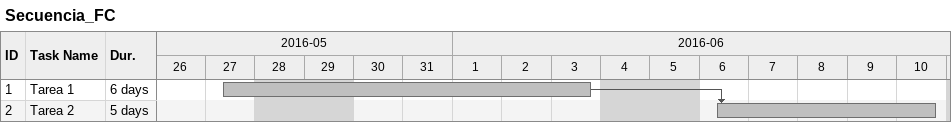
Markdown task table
Secuencia_FC

| ID | Task | Duration | Start | Finish | Predecessors |
|---|---|---|---|---|---|
| 1 | Tarea 1 | 6d | 2016-05-27 | 2016-06-03 |  |
| 2 | Tarea 2 | 5d | 2016-06-06 | 2016-06-10 | 1 |
